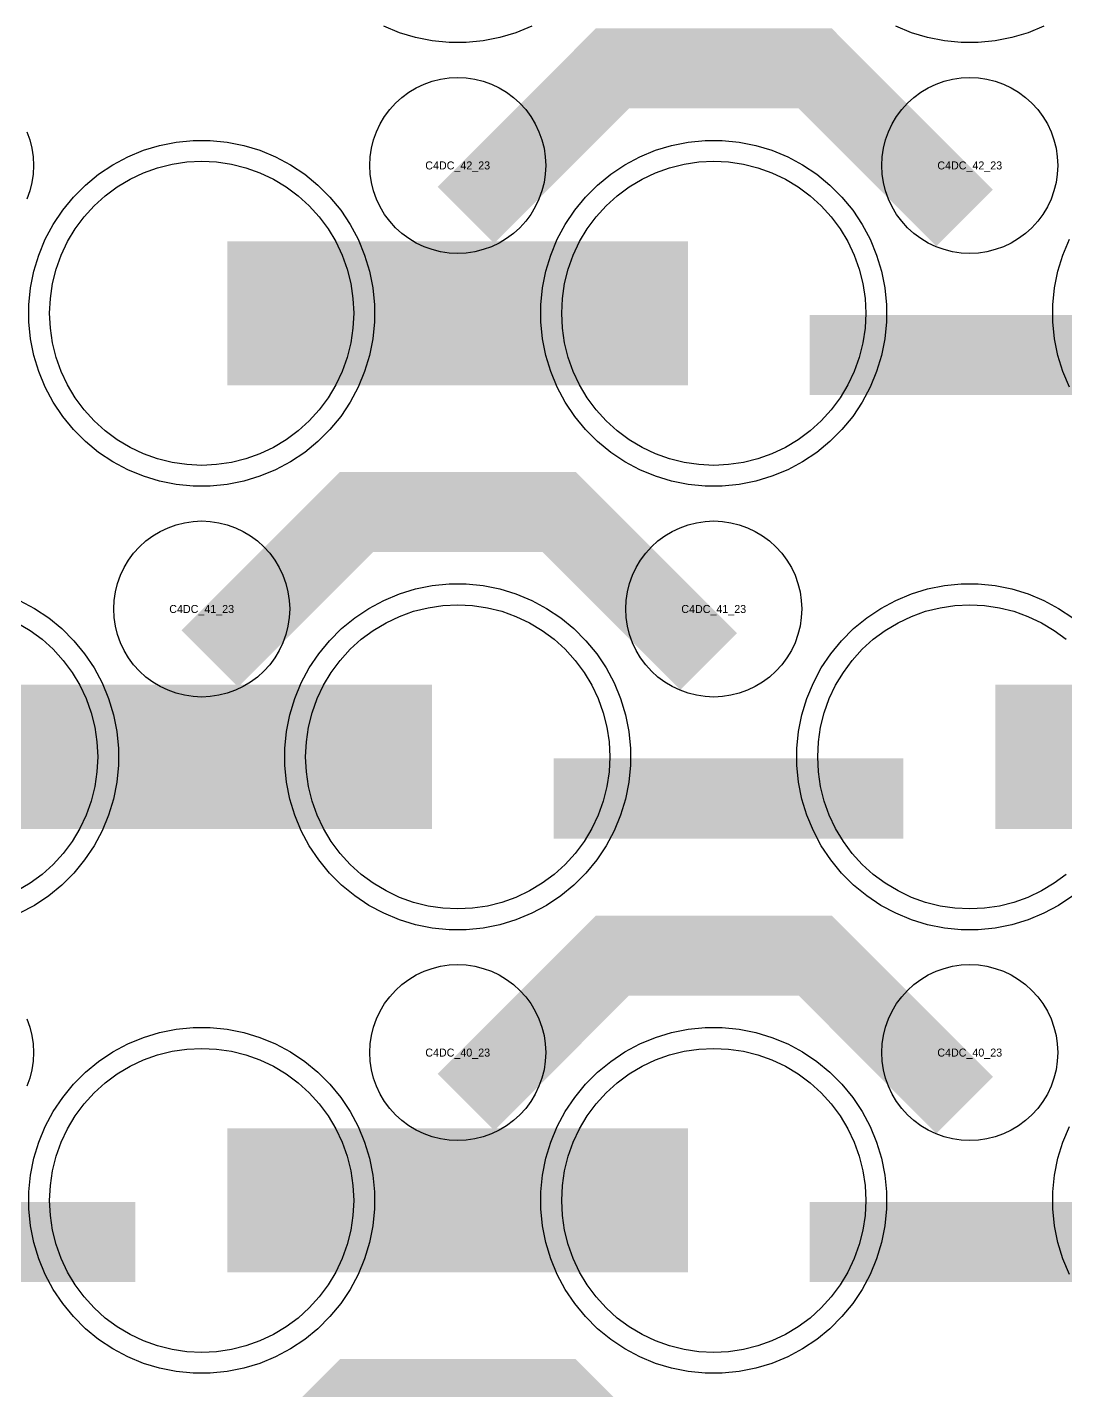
# Model space of a CAD drawing. Extents: x -11880 to 11880, y -14992 to 14992.
# Drawn here: x -4694.5 to -4370, y -9356.4 to -8930.5 of the extents above; entities that cross this region are included whole.
import ezdxf
from ezdxf.enums import TextEntityAlignment as Align

# ---------------------------------------------------------------- set-up
doc = ezdxf.new("R2010")
doc.units = 0
doc.header["$MEASUREMENT"] = 0
for name, color, linetype in [('GDS_775_DT_237', 138, 'CONTINUOUS'), ('RDL1_FS', 34, 'CONTINUOUS'), ('RDL_BS', 160, 'CONTINUOUS')]:
    doc.layers.add(name, color=color, linetype=linetype)

msp = doc.modelspace()

# ---------------------------------------------------------------- linework, layer by layer
at = {"layer": 'RDL1_FS'}
for points in [[(-4640, -9067.384), (-4644.657, -9067.155), (-4649.268, -9066.471), (-4653.791, -9065.339), (-4658.181, -9063.767), (-4662.395, -9061.775), (-4666.395, -9059.377), (-4670.14, -9056.599), (-4673.594, -9053.469), (-4676.724, -9050.015), (-4679.502, -9046.27), (-4681.9, -9042.27), (-4683.892, -9038.056), (-4685.464, -9033.666), (-4686.596, -9029.143), (-4687.28, -9024.532), (-4687.509, -9019.875), (-4687.28, -9015.218), (-4686.596, -9010.607), (-4685.464, -9006.084), (-4683.892, -9001.694), (-4681.9, -8997.48), (-4679.502, -8993.48), (-4676.724, -8989.735), (-4673.594, -8986.281), (-4670.14, -8983.151), (-4666.395, -8980.373), (-4662.395, -8977.975), (-4658.181, -8975.983), (-4653.791, -8974.411), (-4649.268, -8973.279), (-4644.657, -8972.595), (-4640, -8972.366), (-4635.343, -8972.595), (-4630.732, -8973.279), (-4626.209, -8974.411), (-4621.819, -8975.983), (-4617.605, -8977.975), (-4613.605, -8980.373), (-4609.86, -8983.151), (-4606.406, -8986.281), (-4603.276, -8989.735), (-4600.498, -8993.48), (-4598.1, -8997.48), (-4596.108, -9001.694), (-4594.536, -9006.084), (-4593.404, -9010.607), (-4592.72, -9015.218), (-4592.491, -9019.875), (-4592.72, -9024.532), (-4593.404, -9029.143), (-4594.536, -9033.666), (-4596.108, -9038.056), (-4598.1, -9042.27), (-4600.498, -9046.27), (-4603.276, -9050.015), (-4606.406, -9053.469), (-4609.86, -9056.599), (-4613.605, -9059.377), (-4617.605, -9061.775), (-4621.819, -9063.767), (-4626.209, -9065.339), (-4630.732, -9066.471), (-4635.343, -9067.155)], [(-4480, -9067.384), (-4484.657, -9067.155), (-4489.268, -9066.471), (-4493.791, -9065.339), (-4498.181, -9063.767), (-4502.395, -9061.775), (-4506.395, -9059.377), (-4510.14, -9056.599), (-4513.594, -9053.469), (-4516.724, -9050.015), (-4519.502, -9046.27), (-4521.9, -9042.27), (-4523.892, -9038.056), (-4525.464, -9033.666), (-4526.596, -9029.143), (-4527.28, -9024.532), (-4527.509, -9019.875), (-4527.28, -9015.218), (-4526.596, -9010.607), (-4525.464, -9006.084), (-4523.892, -9001.694), (-4521.9, -8997.48), (-4519.502, -8993.48), (-4516.724, -8989.735), (-4513.594, -8986.281), (-4510.14, -8983.151), (-4506.395, -8980.373), (-4502.395, -8977.975), (-4498.181, -8975.983), (-4493.791, -8974.411), (-4489.268, -8973.279), (-4484.657, -8972.595), (-4480, -8972.366), (-4475.343, -8972.595), (-4470.732, -8973.279), (-4466.209, -8974.411), (-4461.819, -8975.983), (-4457.605, -8977.975), (-4453.605, -8980.373), (-4449.86, -8983.151), (-4446.406, -8986.281), (-4443.276, -8989.735), (-4440.498, -8993.48), (-4438.1, -8997.48), (-4436.108, -9001.694), (-4434.536, -9006.084), (-4433.404, -9010.607), (-4432.72, -9015.218), (-4432.491, -9019.875), (-4432.72, -9024.532), (-4433.404, -9029.143), (-4434.536, -9033.666), (-4436.108, -9038.056), (-4438.1, -9042.27), (-4440.498, -9046.27), (-4443.276, -9050.015), (-4446.406, -9053.469), (-4449.86, -9056.599), (-4453.605, -9059.377), (-4457.605, -9061.775), (-4461.819, -9063.767), (-4466.209, -9065.339), (-4470.732, -9066.471), (-4475.343, -9067.155)], [(-4560, -9205.944), (-4564.657, -9205.715), (-4569.268, -9205.031), (-4573.791, -9203.899), (-4578.181, -9202.327), (-4582.395, -9200.335), (-4586.395, -9197.937), (-4590.14, -9195.159), (-4593.594, -9192.029), (-4596.724, -9188.575), (-4599.502, -9184.83), (-4601.9, -9180.83), (-4603.892, -9176.616), (-4605.464, -9172.226), (-4606.596, -9167.703), (-4607.28, -9163.092), (-4607.509, -9158.435), (-4607.28, -9153.778), (-4606.596, -9149.167), (-4605.464, -9144.644), (-4603.892, -9140.254), (-4601.9, -9136.04), (-4599.502, -9132.04), (-4596.724, -9128.295), (-4593.594, -9124.841), (-4590.14, -9121.711), (-4586.395, -9118.933), (-4582.395, -9116.535), (-4578.181, -9114.543), (-4573.791, -9112.971), (-4569.268, -9111.839), (-4564.657, -9111.155), (-4560, -9110.926), (-4555.343, -9111.155), (-4550.732, -9111.839), (-4546.209, -9112.971), (-4541.819, -9114.543), (-4537.605, -9116.535), (-4533.605, -9118.933), (-4529.86, -9121.711), (-4526.406, -9124.841), (-4523.276, -9128.295), (-4520.498, -9132.04), (-4518.1, -9136.04), (-4516.108, -9140.254), (-4514.536, -9144.644), (-4513.404, -9149.167), (-4512.72, -9153.778), (-4512.491, -9158.435), (-4512.72, -9163.092), (-4513.404, -9167.703), (-4514.536, -9172.226), (-4516.108, -9176.616), (-4518.1, -9180.83), (-4520.498, -9184.83), (-4523.276, -9188.575), (-4526.406, -9192.029), (-4529.86, -9195.159), (-4533.605, -9197.937), (-4537.605, -9200.335), (-4541.819, -9202.327), (-4546.209, -9203.899), (-4550.732, -9205.031), (-4555.343, -9205.715)]]:
    msp.add_lwpolyline(points, close=True, dxfattribs=at)
for points in [[(-4631.998, -9019.875, 45, 45, 0), (-4559.998, -9019.875, 45, 45, 0)], [(-4559.998, -9019.875, 45, 45, 0), (-4487.998, -9019.875, 45, 45, 0)], [(-4711.998, -9158.435, 45, 45, 0), (-4639.998, -9158.435, 45, 45, 0)], [(-4639.998, -9158.435, 45, 45, 0), (-4567.998, -9158.435, 45, 45, 0)], [(-4391.998, -9158.435, 45, 45, 0), (-4319.998, -9158.435, 45, 45, 0)]]:
    msp.add_lwpolyline(points, format="xyseb", dxfattribs=at)
for points in [[(-4369.86, -9195.159), (-4373.605, -9197.937), (-4377.605, -9200.335), (-4381.819, -9202.327), (-4386.209, -9203.899), (-4390.732, -9205.031), (-4395.343, -9205.715), (-4400, -9205.944), (-4404.657, -9205.715), (-4409.268, -9205.031), (-4413.791, -9203.899), (-4418.181, -9202.327), (-4422.395, -9200.335), (-4426.395, -9197.937), (-4430.14, -9195.159), (-4433.594, -9192.029), (-4436.724, -9188.575), (-4439.502, -9184.83), (-4441.9, -9180.83), (-4443.892, -9176.616), (-4445.464, -9172.226), (-4446.596, -9167.703), (-4447.28, -9163.092), (-4447.509, -9158.435), (-4447.28, -9153.778), (-4446.596, -9149.167), (-4445.464, -9144.644), (-4443.892, -9140.254), (-4441.9, -9136.04), (-4439.502, -9132.04), (-4436.724, -9128.295), (-4433.594, -9124.841), (-4430.14, -9121.711), (-4426.395, -9118.933), (-4422.395, -9116.535), (-4418.181, -9114.543), (-4413.791, -9112.971), (-4409.268, -9111.839), (-4404.657, -9111.155), (-4400, -9110.926), (-4395.343, -9111.155), (-4390.732, -9111.839), (-4386.209, -9112.971), (-4381.819, -9114.543), (-4377.605, -9116.535), (-4373.605, -9118.933), (-4369.86, -9121.711)], [(-4697.605, -9116.535), (-4693.605, -9118.933), (-4689.86, -9121.711), (-4686.406, -9124.841), (-4683.276, -9128.295), (-4680.498, -9132.04), (-4678.1, -9136.04), (-4676.108, -9140.254), (-4674.536, -9144.644), (-4673.404, -9149.167), (-4672.72, -9153.778), (-4672.491, -9158.435), (-4672.72, -9163.092), (-4673.404, -9167.703), (-4674.536, -9172.226), (-4676.108, -9176.616), (-4678.1, -9180.83), (-4680.498, -9184.83), (-4683.276, -9188.575), (-4686.406, -9192.029), (-4689.86, -9195.159), (-4693.605, -9197.937), (-4697.605, -9200.335)]]:
    msp.add_lwpolyline(points, dxfattribs=at)
at = {"layer": 'RDL1_FS', "color": 240, "true_color": 0xed1f24}
for points in [[(-4640, -9344.509), (-4644.657, -9344.28), (-4649.268, -9343.596), (-4653.791, -9342.464), (-4658.181, -9340.892), (-4662.395, -9338.9), (-4666.395, -9336.502), (-4670.14, -9333.724), (-4673.594, -9330.594), (-4676.724, -9327.14), (-4679.502, -9323.395), (-4681.9, -9319.395), (-4683.892, -9315.181), (-4685.464, -9310.791), (-4686.596, -9306.268), (-4687.28, -9301.657), (-4687.509, -9297), (-4687.28, -9292.343), (-4686.596, -9287.732), (-4685.464, -9283.209), (-4683.892, -9278.819), (-4681.9, -9274.605), (-4679.502, -9270.605), (-4676.724, -9266.86), (-4673.594, -9263.406), (-4670.14, -9260.276), (-4666.395, -9257.498), (-4662.395, -9255.1), (-4658.181, -9253.108), (-4653.791, -9251.536), (-4649.268, -9250.404), (-4644.657, -9249.72), (-4640, -9249.491), (-4635.343, -9249.72), (-4630.732, -9250.404), (-4626.209, -9251.536), (-4621.819, -9253.108), (-4617.605, -9255.1), (-4613.605, -9257.498), (-4609.86, -9260.276), (-4606.406, -9263.406), (-4603.276, -9266.86), (-4600.498, -9270.605), (-4598.1, -9274.605), (-4596.108, -9278.819), (-4594.536, -9283.209), (-4593.404, -9287.732), (-4592.72, -9292.343), (-4592.491, -9297), (-4592.72, -9301.657), (-4593.404, -9306.268), (-4594.536, -9310.791), (-4596.108, -9315.181), (-4598.1, -9319.395), (-4600.498, -9323.395), (-4603.276, -9327.14), (-4606.406, -9330.594), (-4609.86, -9333.724), (-4613.605, -9336.502), (-4617.605, -9338.9), (-4621.819, -9340.892), (-4626.209, -9342.464), (-4630.732, -9343.596), (-4635.343, -9344.28)], [(-4480, -9344.509), (-4484.657, -9344.28), (-4489.268, -9343.596), (-4493.791, -9342.464), (-4498.181, -9340.892), (-4502.395, -9338.9), (-4506.395, -9336.502), (-4510.14, -9333.724), (-4513.594, -9330.594), (-4516.724, -9327.14), (-4519.502, -9323.395), (-4521.9, -9319.395), (-4523.892, -9315.181), (-4525.464, -9310.791), (-4526.596, -9306.268), (-4527.28, -9301.657), (-4527.509, -9297), (-4527.28, -9292.343), (-4526.596, -9287.732), (-4525.464, -9283.209), (-4523.892, -9278.819), (-4521.9, -9274.605), (-4519.502, -9270.605), (-4516.724, -9266.86), (-4513.594, -9263.406), (-4510.14, -9260.276), (-4506.395, -9257.498), (-4502.395, -9255.1), (-4498.181, -9253.108), (-4493.791, -9251.536), (-4489.268, -9250.404), (-4484.657, -9249.72), (-4480, -9249.491), (-4475.343, -9249.72), (-4470.732, -9250.404), (-4466.209, -9251.536), (-4461.819, -9253.108), (-4457.605, -9255.1), (-4453.605, -9257.498), (-4449.86, -9260.276), (-4446.406, -9263.406), (-4443.276, -9266.86), (-4440.498, -9270.605), (-4438.1, -9274.605), (-4436.108, -9278.819), (-4434.536, -9283.209), (-4433.404, -9287.732), (-4432.72, -9292.343), (-4432.491, -9297), (-4432.72, -9301.657), (-4433.404, -9306.268), (-4434.536, -9310.791), (-4436.108, -9315.181), (-4438.1, -9319.395), (-4440.498, -9323.395), (-4443.276, -9327.14), (-4446.406, -9330.594), (-4449.86, -9333.724), (-4453.605, -9336.502), (-4457.605, -9338.9), (-4461.819, -9340.892), (-4466.209, -9342.464), (-4470.732, -9343.596), (-4475.343, -9344.28)]]:
    msp.add_lwpolyline(points, close=True, dxfattribs=at)
for points in [[(-4631.998, -9297, 45, 45, 0), (-4559.998, -9297, 45, 45, 0)], [(-4559.998, -9297, 45, 45, 0), (-4487.998, -9297, 45, 45, 0)]]:
    msp.add_lwpolyline(points, format="xyseb", dxfattribs=at)
at = {"layer": 'RDL_BS'}
for points in [[(-4536.885, -8930.185), (-4541.795, -8932.216), (-4546.835, -8933.747), (-4552.062, -8934.793), (-4557.356, -8935.31), (-4562.644, -8935.31), (-4567.938, -8934.793), (-4573.165, -8933.747), (-4578.205, -8932.216), (-4583.115, -8930.185)], [(-4376.885, -8930.185), (-4381.795, -8932.216), (-4386.835, -8933.747), (-4392.062, -8934.793), (-4397.356, -8935.31), (-4402.644, -8935.31), (-4407.938, -8934.793), (-4413.165, -8933.747), (-4418.205, -8932.216), (-4423.115, -8930.185)], [(-4694.598, -8963.168), (-4693.691, -8965.703), (-4693.034, -8968.322), (-4692.638, -8970.994), (-4692.506, -8973.687), (-4692.638, -8976.38), (-4693.034, -8979.052), (-4693.691, -8981.671), (-4694.598, -8984.206)], [(-4368.875, -9042.99), (-4370.906, -9038.08), (-4372.437, -9033.04), (-4373.483, -9027.813), (-4374, -9022.519), (-4374, -9017.231), (-4373.483, -9011.937), (-4372.437, -9006.71), (-4370.906, -9001.67), (-4368.875, -8996.76)], [(-4367.809, -9201.871), (-4372.223, -9204.818), (-4376.885, -9207.31), (-4381.795, -9209.341), (-4386.835, -9210.872), (-4392.062, -9211.918), (-4397.356, -9212.435), (-4402.644, -9212.435), (-4407.938, -9211.918), (-4413.165, -9210.872), (-4418.205, -9209.341), (-4423.115, -9207.31), (-4427.777, -9204.818), (-4432.191, -9201.871), (-4436.292, -9198.509), (-4440.074, -9194.727), (-4443.436, -9190.626), (-4446.383, -9186.212), (-4448.875, -9181.55), (-4450.906, -9176.64), (-4452.437, -9171.6), (-4453.483, -9166.373), (-4454, -9161.079), (-4454, -9155.791), (-4453.483, -9150.497), (-4452.437, -9145.27), (-4450.906, -9140.23), (-4448.875, -9135.32), (-4446.383, -9130.658), (-4443.436, -9126.244), (-4440.074, -9122.143), (-4436.292, -9118.361), (-4432.191, -9114.999), (-4427.777, -9112.052), (-4423.115, -9109.56), (-4418.205, -9107.529), (-4413.165, -9105.998), (-4407.938, -9104.952), (-4402.644, -9104.435), (-4397.356, -9104.435), (-4392.062, -9104.952), (-4386.835, -9105.998), (-4381.795, -9107.529), (-4376.885, -9109.56), (-4372.223, -9112.052), (-4367.809, -9114.999)], [(-4696.885, -9109.56), (-4692.223, -9112.052), (-4687.809, -9114.999), (-4683.708, -9118.361), (-4679.926, -9122.143), (-4676.564, -9126.244), (-4673.617, -9130.658), (-4671.125, -9135.32), (-4669.094, -9140.23), (-4667.563, -9145.27), (-4666.517, -9150.497), (-4666, -9155.791), (-4666, -9161.079), (-4666.517, -9166.373), (-4667.563, -9171.6), (-4669.094, -9176.64), (-4671.125, -9181.55), (-4673.617, -9186.212), (-4676.564, -9190.626), (-4679.926, -9194.727), (-4683.708, -9198.509), (-4687.809, -9201.871), (-4692.223, -9204.818), (-4696.885, -9207.31)], [(-4694.598, -9240.293), (-4693.691, -9242.828), (-4693.034, -9245.447), (-4692.638, -9248.119), (-4692.506, -9250.812), (-4692.638, -9253.505), (-4693.034, -9256.177), (-4693.691, -9258.796), (-4694.598, -9261.331)]]:
    msp.add_lwpolyline(points, dxfattribs=at)
for points in [[(-4557.438, -8989.189, 25, 25, 0), (-4511.623, -8943.374, 25, 25, 0), (-4478.07, -8943.374, 25, 25, 0)], [(-4401.599, -8990.088, 25, 25, 0), (-4448.313, -8943.374, 25, 25, 0), (-4478.071, -8943.374, 25, 25, 0)], [(-4449.984, -9032.888, 25, 25, 0), (-4340.719, -9032.888, 25, 25, 0)], [(-4637.438, -9127.749, 25, 25, 0), (-4591.623, -9081.934, 25, 25, 0), (-4558.07, -9081.934, 25, 25, 0)], [(-4481.599, -9128.648, 25, 25, 0), (-4528.313, -9081.934, 25, 25, 0), (-4558.071, -9081.934, 25, 25, 0)], [(-4529.984, -9171.448, 25, 25, 0), (-4420.719, -9171.448, 25, 25, 0)], [(-4557.438, -9266.314, 25, 25, 0), (-4511.623, -9220.499, 25, 25, 0), (-4478.07, -9220.499, 25, 25, 0)], [(-4401.599, -9267.213, 25, 25, 0), (-4448.313, -9220.499, 25, 25, 0), (-4478.071, -9220.499, 25, 25, 0)], [(-4637.438, -9404.879, 25, 25, 0), (-4591.623, -9359.064, 25, 25, 0), (-4558.07, -9359.064, 25, 25, 0)], [(-4481.599, -9405.778, 25, 25, 0), (-4528.313, -9359.064, 25, 25, 0), (-4558.071, -9359.064, 25, 25, 0)]]:
    msp.add_lwpolyline(points, format="xyseb", dxfattribs=at)
for points in [[(-4560, -9001.181), (-4562.693, -9001.049), (-4565.365, -9000.653), (-4567.984, -8999.996), (-4570.519, -8999.089), (-4572.956, -8997.937), (-4575.28, -8996.544), (-4577.443, -8994.941), (-4579.442, -8993.129), (-4581.254, -8991.13), (-4582.857, -8988.967), (-4584.25, -8986.643), (-4585.402, -8984.206), (-4586.309, -8981.671), (-4586.966, -8979.052), (-4587.362, -8976.38), (-4587.494, -8973.687), (-4587.362, -8970.994), (-4586.966, -8968.322), (-4586.309, -8965.703), (-4585.402, -8963.168), (-4584.25, -8960.731), (-4582.857, -8958.407), (-4581.254, -8956.244), (-4579.442, -8954.245), (-4577.443, -8952.433), (-4575.28, -8950.83), (-4572.956, -8949.437), (-4570.519, -8948.285), (-4567.984, -8947.378), (-4565.365, -8946.721), (-4562.693, -8946.325), (-4560, -8946.193), (-4557.307, -8946.325), (-4554.635, -8946.721), (-4552.016, -8947.378), (-4549.481, -8948.285), (-4547.044, -8949.437), (-4544.72, -8950.83), (-4542.557, -8952.433), (-4540.558, -8954.245), (-4538.746, -8956.244), (-4537.143, -8958.407), (-4535.75, -8960.731), (-4534.598, -8963.168), (-4533.691, -8965.703), (-4533.034, -8968.322), (-4532.638, -8970.994), (-4532.506, -8973.687), (-4532.638, -8976.38), (-4533.034, -8979.052), (-4533.691, -8981.671), (-4534.598, -8984.206), (-4535.75, -8986.643), (-4537.143, -8988.967), (-4538.746, -8991.13), (-4540.558, -8993.129), (-4542.557, -8994.941), (-4544.72, -8996.544), (-4547.044, -8997.937), (-4549.481, -8999.089), (-4552.016, -8999.996), (-4554.635, -9000.653), (-4557.307, -9001.049)], [(-4400, -9001.181), (-4402.693, -9001.049), (-4405.365, -9000.653), (-4407.984, -8999.996), (-4410.519, -8999.089), (-4412.956, -8997.937), (-4415.28, -8996.544), (-4417.443, -8994.941), (-4419.442, -8993.129), (-4421.254, -8991.13), (-4422.857, -8988.967), (-4424.25, -8986.643), (-4425.402, -8984.206), (-4426.309, -8981.671), (-4426.966, -8979.052), (-4427.362, -8976.38), (-4427.494, -8973.687), (-4427.362, -8970.994), (-4426.966, -8968.322), (-4426.309, -8965.703), (-4425.402, -8963.168), (-4424.25, -8960.731), (-4422.857, -8958.407), (-4421.254, -8956.244), (-4419.442, -8954.245), (-4417.443, -8952.433), (-4415.28, -8950.83), (-4412.956, -8949.437), (-4410.519, -8948.285), (-4407.984, -8947.378), (-4405.365, -8946.721), (-4402.693, -8946.325), (-4400, -8946.193), (-4397.307, -8946.325), (-4394.635, -8946.721), (-4392.016, -8947.378), (-4389.481, -8948.285), (-4387.044, -8949.437), (-4384.72, -8950.83), (-4382.557, -8952.433), (-4380.558, -8954.245), (-4378.746, -8956.244), (-4377.143, -8958.407), (-4375.75, -8960.731), (-4374.598, -8963.168), (-4373.691, -8965.703), (-4373.034, -8968.322), (-4372.638, -8970.994), (-4372.506, -8973.687), (-4372.638, -8976.38), (-4373.034, -8979.052), (-4373.691, -8981.671), (-4374.598, -8984.206), (-4375.75, -8986.643), (-4377.143, -8988.967), (-4378.746, -8991.13), (-4380.558, -8993.129), (-4382.557, -8994.941), (-4384.72, -8996.544), (-4387.044, -8997.937), (-4389.481, -8999.089), (-4392.016, -8999.996), (-4394.635, -9000.653), (-4397.307, -9001.049)], [(-4642.644, -9073.875), (-4647.938, -9073.358), (-4653.165, -9072.312), (-4658.205, -9070.781), (-4663.115, -9068.75), (-4667.777, -9066.258), (-4672.191, -9063.311), (-4676.292, -9059.949), (-4680.074, -9056.167), (-4683.436, -9052.066), (-4686.383, -9047.652), (-4688.875, -9042.99), (-4690.906, -9038.08), (-4692.437, -9033.04), (-4693.483, -9027.813), (-4694, -9022.519), (-4694, -9017.231), (-4693.483, -9011.937), (-4692.437, -9006.71), (-4690.906, -9001.67), (-4688.875, -8996.76), (-4686.383, -8992.098), (-4683.436, -8987.684), (-4680.074, -8983.583), (-4676.292, -8979.801), (-4672.191, -8976.439), (-4667.777, -8973.492), (-4663.115, -8971), (-4658.205, -8968.969), (-4653.165, -8967.438), (-4647.938, -8966.392), (-4642.644, -8965.875), (-4637.356, -8965.875), (-4632.062, -8966.392), (-4626.835, -8967.438), (-4621.795, -8968.969), (-4616.885, -8971), (-4612.223, -8973.492), (-4607.809, -8976.439), (-4603.708, -8979.801), (-4599.926, -8983.583), (-4596.564, -8987.684), (-4593.617, -8992.098), (-4591.125, -8996.76), (-4589.094, -9001.67), (-4587.563, -9006.71), (-4586.517, -9011.937), (-4586, -9017.231), (-4586, -9022.519), (-4586.517, -9027.813), (-4587.563, -9033.04), (-4589.094, -9038.08), (-4591.125, -9042.99), (-4593.617, -9047.652), (-4596.564, -9052.066), (-4599.926, -9056.167), (-4603.708, -9059.949), (-4607.809, -9063.311), (-4612.223, -9066.258), (-4616.885, -9068.75), (-4621.795, -9070.781), (-4626.835, -9072.312), (-4632.062, -9073.358), (-4637.356, -9073.875)], [(-4482.644, -9073.875), (-4487.938, -9073.358), (-4493.165, -9072.312), (-4498.205, -9070.781), (-4503.115, -9068.75), (-4507.777, -9066.258), (-4512.191, -9063.311), (-4516.292, -9059.949), (-4520.074, -9056.167), (-4523.436, -9052.066), (-4526.383, -9047.652), (-4528.875, -9042.99), (-4530.906, -9038.08), (-4532.437, -9033.04), (-4533.483, -9027.813), (-4534, -9022.519), (-4534, -9017.231), (-4533.483, -9011.937), (-4532.437, -9006.71), (-4530.906, -9001.67), (-4528.875, -8996.76), (-4526.383, -8992.098), (-4523.436, -8987.684), (-4520.074, -8983.583), (-4516.292, -8979.801), (-4512.191, -8976.439), (-4507.777, -8973.492), (-4503.115, -8971), (-4498.205, -8968.969), (-4493.165, -8967.438), (-4487.938, -8966.392), (-4482.644, -8965.875), (-4477.356, -8965.875), (-4472.062, -8966.392), (-4466.835, -8967.438), (-4461.795, -8968.969), (-4456.885, -8971), (-4452.223, -8973.492), (-4447.809, -8976.439), (-4443.708, -8979.801), (-4439.926, -8983.583), (-4436.564, -8987.684), (-4433.617, -8992.098), (-4431.125, -8996.76), (-4429.094, -9001.67), (-4427.563, -9006.71), (-4426.517, -9011.937), (-4426, -9017.231), (-4426, -9022.519), (-4426.517, -9027.813), (-4427.563, -9033.04), (-4429.094, -9038.08), (-4431.125, -9042.99), (-4433.617, -9047.652), (-4436.564, -9052.066), (-4439.926, -9056.167), (-4443.708, -9059.949), (-4447.809, -9063.311), (-4452.223, -9066.258), (-4456.885, -9068.75), (-4461.795, -9070.781), (-4466.835, -9072.312), (-4472.062, -9073.358), (-4477.356, -9073.875)], [(-4640, -9139.741), (-4642.693, -9139.609), (-4645.365, -9139.213), (-4647.984, -9138.556), (-4650.519, -9137.649), (-4652.956, -9136.497), (-4655.28, -9135.104), (-4657.443, -9133.501), (-4659.442, -9131.689), (-4661.254, -9129.69), (-4662.857, -9127.527), (-4664.25, -9125.203), (-4665.402, -9122.766), (-4666.309, -9120.231), (-4666.966, -9117.612), (-4667.362, -9114.94), (-4667.494, -9112.247), (-4667.362, -9109.554), (-4666.966, -9106.882), (-4666.309, -9104.263), (-4665.402, -9101.728), (-4664.25, -9099.291), (-4662.857, -9096.967), (-4661.254, -9094.804), (-4659.442, -9092.805), (-4657.443, -9090.993), (-4655.28, -9089.39), (-4652.956, -9087.997), (-4650.519, -9086.845), (-4647.984, -9085.938), (-4645.365, -9085.281), (-4642.693, -9084.885), (-4640, -9084.753), (-4637.307, -9084.885), (-4634.635, -9085.281), (-4632.016, -9085.938), (-4629.481, -9086.845), (-4627.044, -9087.997), (-4624.72, -9089.39), (-4622.557, -9090.993), (-4620.558, -9092.805), (-4618.746, -9094.804), (-4617.143, -9096.967), (-4615.75, -9099.291), (-4614.598, -9101.728), (-4613.691, -9104.263), (-4613.034, -9106.882), (-4612.638, -9109.554), (-4612.506, -9112.247), (-4612.638, -9114.94), (-4613.034, -9117.612), (-4613.691, -9120.231), (-4614.598, -9122.766), (-4615.75, -9125.203), (-4617.143, -9127.527), (-4618.746, -9129.69), (-4620.558, -9131.689), (-4622.557, -9133.501), (-4624.72, -9135.104), (-4627.044, -9136.497), (-4629.481, -9137.649), (-4632.016, -9138.556), (-4634.635, -9139.213), (-4637.307, -9139.609)], [(-4480, -9139.741), (-4482.693, -9139.609), (-4485.365, -9139.213), (-4487.984, -9138.556), (-4490.519, -9137.649), (-4492.956, -9136.497), (-4495.28, -9135.104), (-4497.443, -9133.501), (-4499.442, -9131.689), (-4501.254, -9129.69), (-4502.857, -9127.527), (-4504.25, -9125.203), (-4505.402, -9122.766), (-4506.309, -9120.231), (-4506.966, -9117.612), (-4507.362, -9114.94), (-4507.494, -9112.247), (-4507.362, -9109.554), (-4506.966, -9106.882), (-4506.309, -9104.263), (-4505.402, -9101.728), (-4504.25, -9099.291), (-4502.857, -9096.967), (-4501.254, -9094.804), (-4499.442, -9092.805), (-4497.443, -9090.993), (-4495.28, -9089.39), (-4492.956, -9087.997), (-4490.519, -9086.845), (-4487.984, -9085.938), (-4485.365, -9085.281), (-4482.693, -9084.885), (-4480, -9084.753), (-4477.307, -9084.885), (-4474.635, -9085.281), (-4472.016, -9085.938), (-4469.481, -9086.845), (-4467.044, -9087.997), (-4464.72, -9089.39), (-4462.557, -9090.993), (-4460.558, -9092.805), (-4458.746, -9094.804), (-4457.143, -9096.967), (-4455.75, -9099.291), (-4454.598, -9101.728), (-4453.691, -9104.263), (-4453.034, -9106.882), (-4452.638, -9109.554), (-4452.506, -9112.247), (-4452.638, -9114.94), (-4453.034, -9117.612), (-4453.691, -9120.231), (-4454.598, -9122.766), (-4455.75, -9125.203), (-4457.143, -9127.527), (-4458.746, -9129.69), (-4460.558, -9131.689), (-4462.557, -9133.501), (-4464.72, -9135.104), (-4467.044, -9136.497), (-4469.481, -9137.649), (-4472.016, -9138.556), (-4474.635, -9139.213), (-4477.307, -9139.609)], [(-4562.644, -9212.435), (-4567.938, -9211.918), (-4573.165, -9210.872), (-4578.205, -9209.341), (-4583.115, -9207.31), (-4587.777, -9204.818), (-4592.191, -9201.871), (-4596.292, -9198.509), (-4600.074, -9194.727), (-4603.436, -9190.626), (-4606.383, -9186.212), (-4608.875, -9181.55), (-4610.906, -9176.64), (-4612.437, -9171.6), (-4613.483, -9166.373), (-4614, -9161.079), (-4614, -9155.791), (-4613.483, -9150.497), (-4612.437, -9145.27), (-4610.906, -9140.23), (-4608.875, -9135.32), (-4606.383, -9130.658), (-4603.436, -9126.244), (-4600.074, -9122.143), (-4596.292, -9118.361), (-4592.191, -9114.999), (-4587.777, -9112.052), (-4583.115, -9109.56), (-4578.205, -9107.529), (-4573.165, -9105.998), (-4567.938, -9104.952), (-4562.644, -9104.435), (-4557.356, -9104.435), (-4552.062, -9104.952), (-4546.835, -9105.998), (-4541.795, -9107.529), (-4536.885, -9109.56), (-4532.223, -9112.052), (-4527.809, -9114.999), (-4523.708, -9118.361), (-4519.926, -9122.143), (-4516.564, -9126.244), (-4513.617, -9130.658), (-4511.125, -9135.32), (-4509.094, -9140.23), (-4507.563, -9145.27), (-4506.517, -9150.497), (-4506, -9155.791), (-4506, -9161.079), (-4506.517, -9166.373), (-4507.563, -9171.6), (-4509.094, -9176.64), (-4511.125, -9181.55), (-4513.617, -9186.212), (-4516.564, -9190.626), (-4519.926, -9194.727), (-4523.708, -9198.509), (-4527.809, -9201.871), (-4532.223, -9204.818), (-4536.885, -9207.31), (-4541.795, -9209.341), (-4546.835, -9210.872), (-4552.062, -9211.918), (-4557.356, -9212.435)], [(-4560, -9278.306), (-4562.693, -9278.174), (-4565.365, -9277.778), (-4567.984, -9277.121), (-4570.519, -9276.214), (-4572.956, -9275.062), (-4575.28, -9273.669), (-4577.443, -9272.066), (-4579.442, -9270.254), (-4581.254, -9268.255), (-4582.857, -9266.092), (-4584.25, -9263.768), (-4585.402, -9261.331), (-4586.309, -9258.796), (-4586.966, -9256.177), (-4587.362, -9253.505), (-4587.494, -9250.812), (-4587.362, -9248.119), (-4586.966, -9245.447), (-4586.309, -9242.828), (-4585.402, -9240.293), (-4584.25, -9237.856), (-4582.857, -9235.532), (-4581.254, -9233.369), (-4579.442, -9231.37), (-4577.443, -9229.558), (-4575.28, -9227.955), (-4572.956, -9226.562), (-4570.519, -9225.41), (-4567.984, -9224.503), (-4565.365, -9223.846), (-4562.693, -9223.45), (-4560, -9223.318), (-4557.307, -9223.45), (-4554.635, -9223.846), (-4552.016, -9224.503), (-4549.481, -9225.41), (-4547.044, -9226.562), (-4544.72, -9227.955), (-4542.557, -9229.558), (-4540.558, -9231.37), (-4538.746, -9233.369), (-4537.143, -9235.532), (-4535.75, -9237.856), (-4534.598, -9240.293), (-4533.691, -9242.828), (-4533.034, -9245.447), (-4532.638, -9248.119), (-4532.506, -9250.812), (-4532.638, -9253.505), (-4533.034, -9256.177), (-4533.691, -9258.796), (-4534.598, -9261.331), (-4535.75, -9263.768), (-4537.143, -9266.092), (-4538.746, -9268.255), (-4540.558, -9270.254), (-4542.557, -9272.066), (-4544.72, -9273.669), (-4547.044, -9275.062), (-4549.481, -9276.214), (-4552.016, -9277.121), (-4554.635, -9277.778), (-4557.307, -9278.174)], [(-4400, -9278.306), (-4402.693, -9278.174), (-4405.365, -9277.778), (-4407.984, -9277.121), (-4410.519, -9276.214), (-4412.956, -9275.062), (-4415.28, -9273.669), (-4417.443, -9272.066), (-4419.442, -9270.254), (-4421.254, -9268.255), (-4422.857, -9266.092), (-4424.25, -9263.768), (-4425.402, -9261.331), (-4426.309, -9258.796), (-4426.966, -9256.177), (-4427.362, -9253.505), (-4427.494, -9250.812), (-4427.362, -9248.119), (-4426.966, -9245.447), (-4426.309, -9242.828), (-4425.402, -9240.293), (-4424.25, -9237.856), (-4422.857, -9235.532), (-4421.254, -9233.369), (-4419.442, -9231.37), (-4417.443, -9229.558), (-4415.28, -9227.955), (-4412.956, -9226.562), (-4410.519, -9225.41), (-4407.984, -9224.503), (-4405.365, -9223.846), (-4402.693, -9223.45), (-4400, -9223.318), (-4397.307, -9223.45), (-4394.635, -9223.846), (-4392.016, -9224.503), (-4389.481, -9225.41), (-4387.044, -9226.562), (-4384.72, -9227.955), (-4382.557, -9229.558), (-4380.558, -9231.37), (-4378.746, -9233.369), (-4377.143, -9235.532), (-4375.75, -9237.856), (-4374.598, -9240.293), (-4373.691, -9242.828), (-4373.034, -9245.447), (-4372.638, -9248.119), (-4372.506, -9250.812), (-4372.638, -9253.505), (-4373.034, -9256.177), (-4373.691, -9258.796), (-4374.598, -9261.331), (-4375.75, -9263.768), (-4377.143, -9266.092), (-4378.746, -9268.255), (-4380.558, -9270.254), (-4382.557, -9272.066), (-4384.72, -9273.669), (-4387.044, -9275.062), (-4389.481, -9276.214), (-4392.016, -9277.121), (-4394.635, -9277.778), (-4397.307, -9278.174)]]:
    msp.add_lwpolyline(points, close=True, dxfattribs=at)
at = {"layer": 'RDL_BS', "color": 240, "true_color": 0xed1f24}
for points in [[(-4642.644, -9351), (-4647.938, -9350.483), (-4653.165, -9349.437), (-4658.205, -9347.906), (-4663.115, -9345.875), (-4667.777, -9343.383), (-4672.191, -9340.436), (-4676.292, -9337.074), (-4680.074, -9333.292), (-4683.436, -9329.191), (-4686.383, -9324.777), (-4688.875, -9320.115), (-4690.906, -9315.205), (-4692.437, -9310.165), (-4693.483, -9304.938), (-4694, -9299.644), (-4694, -9294.356), (-4693.483, -9289.062), (-4692.437, -9283.835), (-4690.906, -9278.795), (-4688.875, -9273.885), (-4686.383, -9269.223), (-4683.436, -9264.809), (-4680.074, -9260.708), (-4676.292, -9256.926), (-4672.191, -9253.564), (-4667.777, -9250.617), (-4663.115, -9248.125), (-4658.205, -9246.094), (-4653.165, -9244.563), (-4647.938, -9243.517), (-4642.644, -9243), (-4637.356, -9243), (-4632.062, -9243.517), (-4626.835, -9244.563), (-4621.795, -9246.094), (-4616.885, -9248.125), (-4612.223, -9250.617), (-4607.809, -9253.564), (-4603.708, -9256.926), (-4599.926, -9260.708), (-4596.564, -9264.809), (-4593.617, -9269.223), (-4591.125, -9273.885), (-4589.094, -9278.795), (-4587.563, -9283.835), (-4586.517, -9289.062), (-4586, -9294.356), (-4586, -9299.644), (-4586.517, -9304.938), (-4587.563, -9310.165), (-4589.094, -9315.205), (-4591.125, -9320.115), (-4593.617, -9324.777), (-4596.564, -9329.191), (-4599.926, -9333.292), (-4603.708, -9337.074), (-4607.809, -9340.436), (-4612.223, -9343.383), (-4616.885, -9345.875), (-4621.795, -9347.906), (-4626.835, -9349.437), (-4632.062, -9350.483), (-4637.356, -9351)], [(-4482.644, -9351), (-4487.938, -9350.483), (-4493.165, -9349.437), (-4498.205, -9347.906), (-4503.115, -9345.875), (-4507.777, -9343.383), (-4512.191, -9340.436), (-4516.292, -9337.074), (-4520.074, -9333.292), (-4523.436, -9329.191), (-4526.383, -9324.777), (-4528.875, -9320.115), (-4530.906, -9315.205), (-4532.437, -9310.165), (-4533.483, -9304.938), (-4534, -9299.644), (-4534, -9294.356), (-4533.483, -9289.062), (-4532.437, -9283.835), (-4530.906, -9278.795), (-4528.875, -9273.885), (-4526.383, -9269.223), (-4523.436, -9264.809), (-4520.074, -9260.708), (-4516.292, -9256.926), (-4512.191, -9253.564), (-4507.777, -9250.617), (-4503.115, -9248.125), (-4498.205, -9246.094), (-4493.165, -9244.563), (-4487.938, -9243.517), (-4482.644, -9243), (-4477.356, -9243), (-4472.062, -9243.517), (-4466.835, -9244.563), (-4461.795, -9246.094), (-4456.885, -9248.125), (-4452.223, -9250.617), (-4447.809, -9253.564), (-4443.708, -9256.926), (-4439.926, -9260.708), (-4436.564, -9264.809), (-4433.617, -9269.223), (-4431.125, -9273.885), (-4429.094, -9278.795), (-4427.563, -9283.835), (-4426.517, -9289.062), (-4426, -9294.356), (-4426, -9299.644), (-4426.517, -9304.938), (-4427.563, -9310.165), (-4429.094, -9315.205), (-4431.125, -9320.115), (-4433.617, -9324.777), (-4436.564, -9329.191), (-4439.926, -9333.292), (-4443.708, -9337.074), (-4447.809, -9340.436), (-4452.223, -9343.383), (-4456.885, -9345.875), (-4461.795, -9347.906), (-4466.835, -9349.437), (-4472.062, -9350.483), (-4477.356, -9351)]]:
    msp.add_lwpolyline(points, close=True, dxfattribs=at)
msp.add_lwpolyline([(-4368.875, -9320.115), (-4370.906, -9315.205), (-4372.437, -9310.165), (-4373.483, -9304.938), (-4374, -9299.644), (-4374, -9294.356), (-4373.483, -9289.062), (-4372.437, -9283.835), (-4370.906, -9278.795), (-4368.875, -9273.885)], dxfattribs=at)
for points in [[(-4769.984, -9310.013, 25, 25, 0), (-4660.719, -9310.013, 25, 25, 0)], [(-4449.984, -9310.013, 25, 25, 0), (-4340.719, -9310.013, 25, 25, 0)]]:
    msp.add_lwpolyline(points, format="xyseb", dxfattribs=at)

# ---------------------------------------------------------------- texts
at = {"layer": 'GDS_775_DT_237'}
for s, p in [('C4DC_42_23', (-4560, -8973.687)), ('C4DC_42_23', (-4560, -8973.687)), ('C4DC_42_23', (-4400, -8973.687)), ('C4DC_42_23', (-4400, -8973.687)), ('C4DC_41_23', (-4640, -9112.247)), ('C4DC_41_23', (-4640, -9112.247)), ('C4DC_41_23', (-4480, -9112.247)), ('C4DC_41_23', (-4480, -9112.247)), ('C4DC_40_23', (-4560, -9250.812)), ('C4DC_40_23', (-4560, -9250.812)), ('C4DC_40_23', (-4400, -9250.812)), ('C4DC_40_23', (-4400, -9250.812))]:
    msp.add_text(s, height=2.5, dxfattribs=at).set_placement(p, align=Align.MIDDLE_CENTER)

doc.saveas('drawing.dxf')
